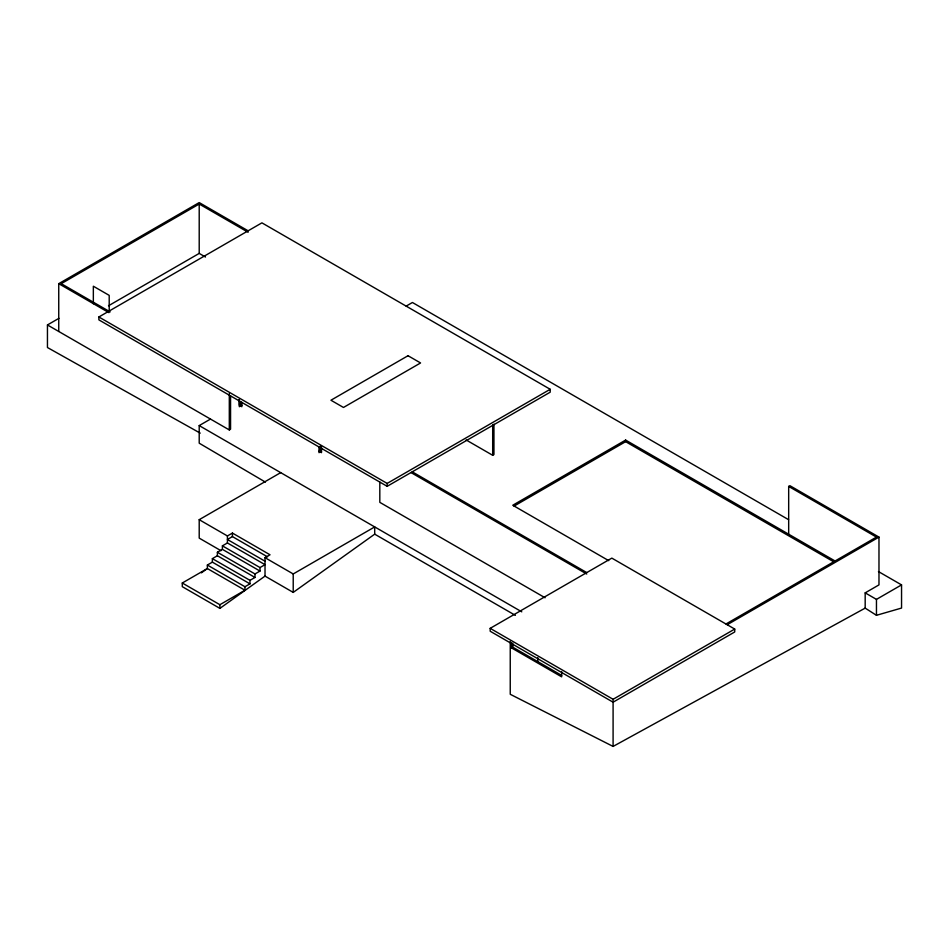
<?xml version="1.0" encoding="UTF-8"?>
<svg xmlns="http://www.w3.org/2000/svg" width="949" height="949" viewBox="0 0 949 949"><rect width="100%" height="100%" fill="white"/><g stroke="black" fill="none" stroke-linecap="round" stroke-linejoin="round"><path stroke-width="1.42" d="M239.326 405.259L239.326 399.47L239.326 406.718L241.841 405.259M240.583 401.641L240.583 405.994L241.841 406.718L241.841 402.364M201.39 572.852L207.357 568.534L207.357 565.035L212.374 562.14L249.978 583.849L249.978 580.349L212.374 558.641L212.374 562.14M207.357 565.035L244.961 586.743L244.961 590.242L207.357 568.534L182.279 583.006L182.279 586.66L219.895 608.38L265.02 576.114L265.02 557.68L270.026 554.785L232.422 533.065L227.416 535.96L199.207 519.684L199.207 538.119L220.998 550.705M265.02 576.114L293.217 592.401L374.701 534.157L374.701 526.92L293.217 573.955L265.02 557.68M58.743 331.462L58.743 283.668L199.207 202.576L248.092 230.797M248.116 232.256L199.207 204.023L61.246 283.668L110.155 311.913M200.227 433.135L47.45 347.524L47.45 324.949L58.933 318.318M108.506 305.768L199.207 253.407L205.482 257.025M98.874 316.978L261.912 222.849L550.206 389.292L550.206 392.186L387.156 486.315L98.874 319.872L98.874 316.978L387.156 483.421L550.206 389.292M265.412 482.104L199.207 443.195L199.207 425.591L210.488 419.078M406.148 306.112L412.424 302.494L788.572 519.672M47.45 324.949L229.302 429.933L230.56 429.209L230.56 395.911M199.207 519.684L280.69 472.638M321.497 451.214L318.994 452.661L318.994 446.872M267.523 556.861L232.422 536.6L227.416 539.495L265.02 561.203M222.398 545.853L227.416 542.958L265.02 564.667L260.002 567.561L222.398 545.853L222.398 549.352L260.002 571.061L260.002 567.561M217.38 552.247L254.984 573.955L254.984 577.455L217.38 555.746L217.38 552.247L222.398 549.352M212.374 558.641L217.38 555.746M254.984 573.955L260.002 571.061M249.978 580.349L254.984 577.455M244.961 586.743L249.978 583.849M182.279 583.006L219.895 604.715L244.961 590.242M466.113 439.945L492.685 455.283L493.943 454.559L493.943 424.144M835.073 561.001L625.628 440.075L512.757 505.248L608.736 560.657M514.038 506.102L625.628 441.665L834.23 562.105M490.182 628.345L611.832 558.119L734.728 629.068L734.728 631.963L613.09 702.189L490.182 631.239L490.182 628.345L613.09 699.294L734.728 629.068M788.678 534.204L788.678 486.422L789.924 485.698L878.976 537.098L878.976 584.892L865.18 592.864L865.18 608.119L876.461 615.308L901.55 608.06L901.55 584.892L878.442 571.559M511.499 642.58L511.499 647.894L512.757 647.171L561.666 675.403M725.997 623.979L876.461 537.098L788.678 486.422M727.254 624.703L878.976 537.098M865.18 592.864L876.461 599.377L901.55 584.892M510.242 641.5L510.242 694.288L613.09 746.424L865.18 608.119M412.246 471.831L586.696 572.555M410.988 472.555L586.731 574.015M58.743 283.668L108.91 312.636M318.994 451.214L321.497 452.661L321.497 446.872M545.07 597.763L379.814 502.353L379.814 482.068M199.207 425.591L521.772 611.832M374.701 534.157L515.378 615.367M511.499 647.894L561.666 676.851L561.666 671.548M876.461 599.377L876.461 615.308M625.628 440.075L625.628 441.665M613.09 699.294L613.09 746.424M537.834 657.669L537.834 661.655M512.757 643.185L512.757 647.171M492.685 424.867L492.685 455.283M387.156 483.421L387.156 486.315M320.24 446.149L320.24 451.938M293.217 573.955L293.217 592.401M232.422 533.065L232.422 536.6M229.302 393.728L229.302 429.933M227.416 535.96L227.416 542.958M219.895 604.715L219.895 608.38M199.207 204.023L199.207 253.407M109.206 311.462L109.206 295.376L93.346 286.218L93.346 303.763M408.023 355.721L330.94 400.229L343.479 407.465L420.573 362.957L408.023 355.721"/></g></svg>
